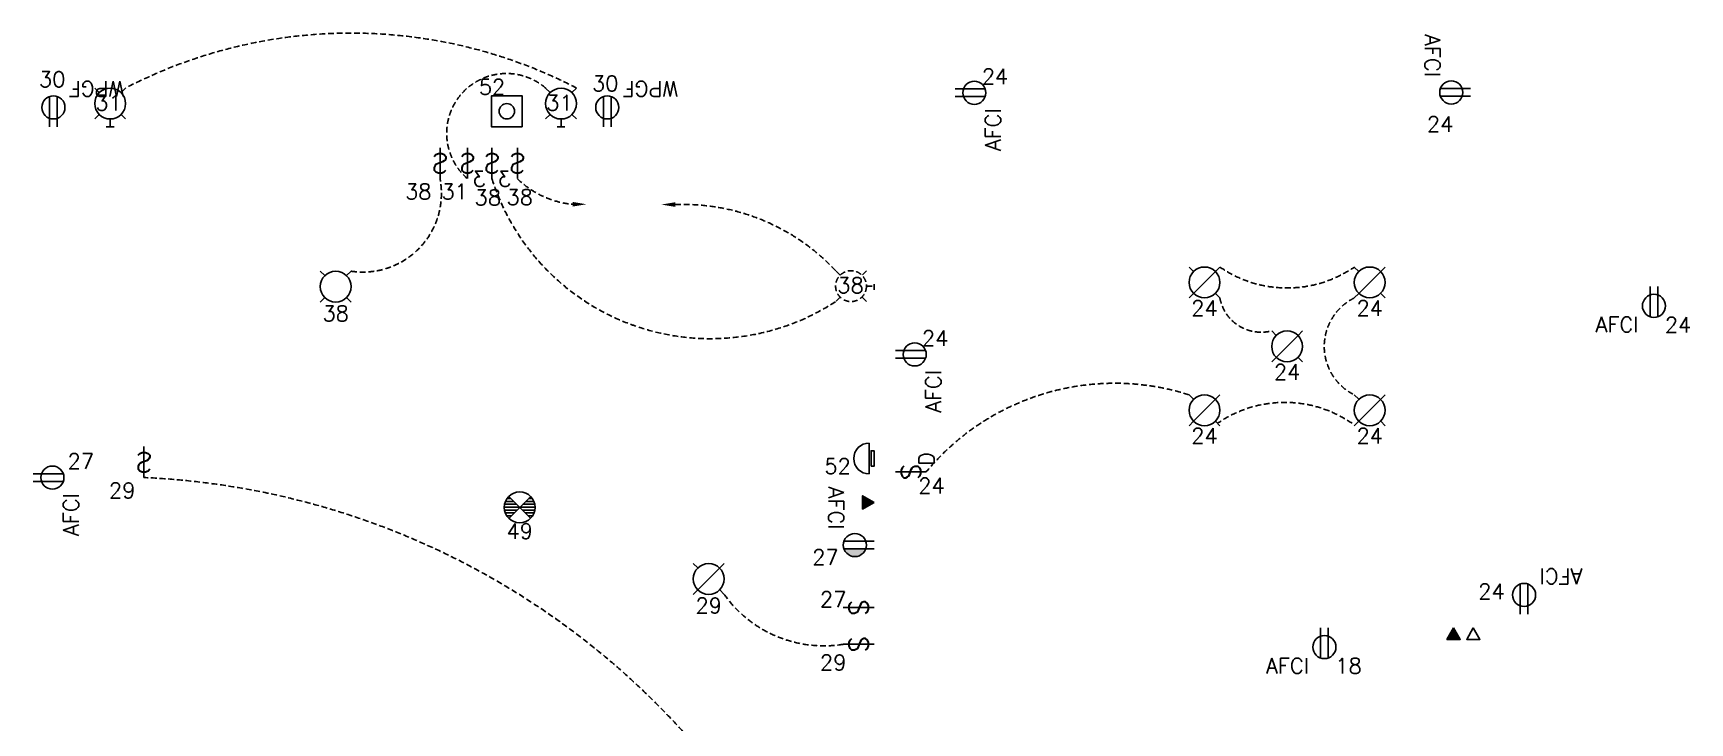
# Model space of a CAD drawing. Header units: millimetres. Extents: x -17301 to 96414, y -64549 to 30877.
# Drawn here: x 34407 to 45155, y 19033 to 23506 of the extents above; entities that cross this region are included whole.
import ezdxf
from ezdxf.enums import TextEntityAlignment as Align

# ---------------------------------------------------------------- set-up
doc = ezdxf.new("R2010")
doc.units = ezdxf.units.MM
doc.header["$LTSCALE"] = 150
doc.header["$MEASUREMENT"] = 0
doc.linetypes.add('HIDDEN', pattern=[0.375, 0.25, -0.125])
for name, color, linetype in [('E-DA-OUT-SYM', 6, 'Continuous'), ('E-FP-SYM', 1, 'Continuous'), ('E-NL-CLG-SYM', 5, 'Continuous'), ('E-NP-OUT-SYM', 3, 'Continuous'), ('E-NW-CTL-CCT', 5, 'HIDDEN'), ('E-PH-OUT-SYM', 6, 'Continuous'), ('E-SG-LVD-SYM', 6, 'Continuous')]:
    doc.layers.add(name, color=color, linetype=linetype)
doc.styles.add('ROMANS 100', font='romans.shx', dxfattribs={"height": 100})
doc.styles.add('ROMANS 125', font='romans.shx', dxfattribs={"height": 125})

# ---------------------------------------------------------------- blocks, each defined once
blk = doc.blocks.new('*U23')
blk.add_line((0, 0), (0, -200))
at = {"style": 'ROMANS 125'}
blk.add_text('S', height=125, dxfattribs=at).set_placement((0, -100), align=Align.MIDDLE_CENTER)
at = {"style": 'ROMANS 100'}
blk.add_text('D', height=100, dxfattribs=at).set_placement((39, -151), align=Align.TOP_LEFT)
blk.add_attdef('CIRCUIT', text='', height=100, dxfattribs=at).set_placement((1, -234), align=Align.TOP_CENTER)
at = {"style": 'ROMANS 100', "flags": 1}
for tag, p in [('ROOM', (1, -359)), ('SPECIAL', (1, -469))]:
    blk.add_attdef(tag, text='', height=100, dxfattribs=at).set_placement(p, align=Align.TOP_CENTER)
blk = doc.blocks.new('*U66')
for p, q in [((-100, 100), (-71, 71)), ((-100, 100), (-71, 71)), ((71, 71), (-71, -71)), ((100, 100), (71, 71)), ((100, 100), (71, 71)), ((-71, -71), (-100, -100)), ((-71, -71), (-100, -100)), ((71, -71), (100, -100)), ((71, -71), (100, -100))]:
    blk.add_line(p, q)
blk.add_circle((0, 0), 100)
blk.add_circle((0, 0), 100)
at = {"style": 'ROMANS 100'}
blk.add_attdef('CIRCUIT', text='', height=100, dxfattribs=at).set_placement((0, 0), align=Align.TOP_CENTER)
at = {"style": 'ROMANS 100', "flags": 1}
for tag, p in [('ROOM', (0, -125)), ('SPECIAL', (0, -235))]:
    blk.add_attdef(tag, text='', height=100, dxfattribs=at).set_placement(p, align=Align.TOP_CENTER)
blk = doc.blocks.new('*U83')
for p, q in [((-25, -196), (-25, 0)), ((-25, -196), (-25, 0)), ((25, -196), (25, 0))]:
    blk.add_line(p, q)
blk.add_circle((0, -125), 75)
at = {"style": 'ROMANS 100'}
blk.add_text('AFCI', height=100, dxfattribs=at).set_placement((-100, -196), align=Align.TOP_RIGHT)
blk.add_attdef('CIRCUIT', text='', height=100, dxfattribs=at).set_placement((229, -219), align=Align.TOP_CENTER)
at = {"style": 'ROMANS 100', "flags": 1}
for tag, p in [('ROOM', (229, -343)), ('SPECIAL', (229, -454))]:
    blk.add_attdef(tag, text='', height=100, dxfattribs=at).set_placement(p, align=Align.TOP_CENTER)
blk = doc.blocks.new('*U85')
h = blk.add_hatch(color=256)
h.dxf.hatch_style = 1
h.paths.add_polyline_path([(25, -196, 0.317837), (75, -125, 0.317837), (25, -54)])
for p, q in [((-25, -196), (-25, 0)), ((25, -196), (25, 0))]:
    blk.add_line(p, q)
blk.add_circle((0, -125), 75)
at = {"style": 'ROMANS 100'}
blk.add_text('AFCI', height=100, dxfattribs=at).set_placement((-100, -196), align=Align.TOP_RIGHT)
blk.add_attdef('CIRCUIT', text='', height=100, dxfattribs=at).set_placement((229, -219), align=Align.TOP_CENTER)
at = {"style": 'ROMANS 100', "flags": 1}
for tag, p in [('ROOM', (229, -343)), ('SPECIAL', (229, -454))]:
    blk.add_attdef(tag, text='', height=100, dxfattribs=at).set_placement(p, align=Align.TOP_CENTER)
blk = doc.blocks.new('*U20')
blk.add_line((0, 0), (0, -200))
at = {"style": 'ROMANS 125'}
blk.add_text('S', height=125, dxfattribs=at).set_placement((0, -100), align=Align.MIDDLE_CENTER)
at = {"style": 'ROMANS 100'}
blk.add_attdef('CIRCUIT', text='', height=100, dxfattribs=at).set_placement((1, -234), align=Align.TOP_CENTER)
at = {"style": 'ROMANS 100', "flags": 1}
for tag, p in [('ROOM', (1, -359)), ('SPECIAL', (1, -469))]:
    blk.add_attdef(tag, text='', height=100, dxfattribs=at).set_placement(p, align=Align.TOP_CENTER)
blk = doc.blocks.new('SWITCHES')
blk.add_line((0, 0), (0, -200))
at = {"style": 'ROMANS 125'}
blk.add_text('S', height=125, dxfattribs=at).set_placement((0, -100), align=Align.MIDDLE_CENTER)
at = {"style": 'ROMANS 100'}
blk.add_attdef('CIRCUIT', text='', height=100, dxfattribs=at).set_placement((1, -234), align=Align.TOP_CENTER)
at = {"style": 'ROMANS 100', "flags": 1}
for tag, p in [('ROOM', (1, -359)), ('SPECIAL', (1, -469))]:
    blk.add_attdef(tag, text='', height=100, dxfattribs=at).set_placement(p, align=Align.TOP_CENTER)
blk = doc.blocks.new('*U65')
for p, q in [((25, 150), (-25, 150)), ((0, 100), (0, 150)), ((0, 150), (25, 150)), ((-100, 100), (-71, 71)), ((100, 100), (71, 71)), ((-71, -71), (-100, -100)), ((71, -71), (100, -100))]:
    blk.add_line(p, q)
blk.add_circle((0, 0), 100)
at = {"style": 'ROMANS 100'}
blk.add_attdef('CIRCUIT', text='', height=100, dxfattribs=at).set_placement((0, 0), align=Align.TOP_CENTER)
at = {"style": 'ROMANS 100', "flags": 1}
for tag, p in [('ROOM', (0, -125)), ('SPECIAL', (0, -235))]:
    blk.add_attdef(tag, text='', height=100, dxfattribs=at).set_placement(p, align=Align.TOP_CENTER)
blk = doc.blocks.new('*U84')
for p, q in [((-25, -196), (-25, 0)), ((-25, -196), (-25, 0)), ((25, -196), (25, 0))]:
    blk.add_line(p, q)
blk.add_circle((0, -125), 75)
at = {"style": 'ROMANS 100'}
blk.add_text('WPGF', height=100, dxfattribs=at).set_placement((-100, -196), align=Align.TOP_RIGHT)
blk.add_attdef('CIRCUIT', text='', height=100, dxfattribs=at).set_placement((229, -219), align=Align.TOP_CENTER)
at = {"style": 'ROMANS 100', "flags": 1}
for tag, p in [('ROOM', (229, -343)), ('SPECIAL', (229, -454))]:
    blk.add_attdef(tag, text='', height=100, dxfattribs=at).set_placement(p, align=Align.TOP_CENTER)
blk = doc.blocks.new('*U21')
blk.add_line((0, 0), (0, -200))
blk.add_line((0, 0), (0, -200))
at = {"style": 'ROMANS 125'}
blk.add_text('S', height=125, dxfattribs=at).set_placement((0, -100), align=Align.MIDDLE_CENTER)
blk.add_text('S', height=125, dxfattribs=at).set_placement((0, -100), align=Align.MIDDLE_CENTER)
at = {"style": 'ROMANS 100'}
blk.add_text('3', height=100, dxfattribs=at).set_placement((39, -151), align=Align.TOP_LEFT)
blk.add_attdef('CIRCUIT', text='', height=100, dxfattribs=at).set_placement((1, -234), align=Align.TOP_CENTER)
at = {"style": 'ROMANS 100', "flags": 1}
for tag, p in [('ROOM', (1, -359)), ('SPECIAL', (1, -469))]:
    blk.add_attdef(tag, text='', height=100, dxfattribs=at).set_placement(p, align=Align.TOP_CENTER)
blk = doc.blocks.new('*U64')
for p, q in [((-100, 100), (-71, 71)), ((100, 100), (71, 71)), ((-71, -71), (-100, -100)), ((71, -71), (100, -100))]:
    blk.add_line(p, q)
blk.add_circle((0, 0), 100)
at = {"style": 'ROMANS 100'}
blk.add_attdef('CIRCUIT', text='', height=100, dxfattribs=at).set_placement((0, 0), align=Align.TOP_CENTER)
at = {"style": 'ROMANS 100', "flags": 1}
for tag, p in [('ROOM', (0, -125)), ('SPECIAL', (0, -235))]:
    blk.add_attdef(tag, text='', height=100, dxfattribs=at).set_placement(p, align=Align.TOP_CENTER)
blk = doc.blocks.new('SMOKE ALARM & CO DETECTOR')
h = blk.add_hatch()
h.set_pattern_fill('LINE', color=256, scale=150)
h.set_pattern_definition([(0, (-3038.077, -8218.569), (0, 18.75), [])])
h.paths.add_polyline_path([(-71, 71, 0.198912), (-100, 0, 0.198912), (-71, -71), (0, 0)])
h.paths.add_polyline_path([(0, 0), (71, -71, 0.198912), (100, 0, 0.198912), (71, 71)])
for p, q in [((-71, 71), (71, -71)), ((71, 71), (-71, -71))]:
    blk.add_line(p, q)
blk.add_circle((0, 0), 100)
at = {"style": 'ROMANS 100'}
blk.add_attdef('CIRCUIT', text='', height=100, dxfattribs=at).set_placement((0, -154), align=Align.MIDDLE_CENTER)
at = {"style": 'ROMANS 100', "flags": 1}
for tag, p in [('ROOM', (0, -273)), ('SPECIAL', (0, -389))]:
    blk.add_attdef(tag, text='', height=100, dxfattribs=at).set_placement(p, align=Align.MIDDLE_CENTER)
blk = doc.blocks.new('*U13')
blk.add_line((100, -32), (-100, -32))
blk.add_lwpolyline([(50, -20), (-50, -20), (-50, 0), (50, 0)], close=True)
blk.add_arc((0, -32), 100, 180, 0)
at = {"style": 'ROMANS 100'}
blk.add_attdef('CIRCUIT', text='', height=100, dxfattribs=at).set_placement((1, -225), align=Align.TOP_CENTER)
at = {"style": 'ROMANS 100', "flags": 1}
for tag, p in [('ROOM', (1, -377)), ('SPECIAL', (1, -530))]:
    blk.add_attdef(tag, text='', height=100, dxfattribs=at).set_placement(p, align=Align.TOP_CENTER)
blk = doc.blocks.new('*U14')
blk.add_lwpolyline([(-100, 0), (100, 0), (100, -200), (-100, -200)], close=True)
blk.add_circle((0, -100), 50)
at = {"style": 'ROMANS 100'}
blk.add_attdef('CIRCUIT', text='', height=100, dxfattribs=at).set_placement((1, -225), align=Align.TOP_CENTER)
at = {"style": 'ROMANS 100', "flags": 1}
for tag, p in [('ROOM', (1, -377)), ('SPECIAL', (1, -530))]:
    blk.add_attdef(tag, text='', height=100, dxfattribs=at).set_placement(p, align=Align.TOP_CENTER)
blk = doc.blocks.new('*U62')
blk.add_lwpolyline([(0, 0), (-43, -75), (43, -75)], close=True)
at = {"style": 'ROMANS 100', "flags": 1}
for tag, p in [('ROOM', (4, -97)), ('SPECIAL', (4, -207))]:
    blk.add_attdef(tag, text='', height=100, dxfattribs=at).set_placement(p, align=Align.TOP_CENTER)
blk = doc.blocks.new('COMMUNICATION')
h = blk.add_hatch(color=256)
h.dxf.hatch_style = 1
h.paths.add_polyline_path([(-43, -75), (43, -75), (0, 0)])
blk.add_lwpolyline([(0, 0), (-43, -75), (43, -75)], close=True)
at = {"style": 'ROMANS 100', "flags": 1}
for tag, p in [('ROOM', (4, -97)), ('SPECIAL', (4, -207))]:
    blk.add_attdef(tag, text='', height=100, dxfattribs=at).set_placement(p, align=Align.TOP_CENTER)

msp = doc.modelspace()

# ---------------------------------------------------------------- linework, layer by layer
at = {"layer": 'E-NW-CTL-CCT'}
for p, q in [((39643, 21935), (39613, 21965)), ((39813, 21965), (39784, 21935)), ((39813, 21865), (39863, 21865)), ((39863, 21840), (39863, 21890)), ((39863, 21865), (39863, 21840)), ((39643, 21794), (39613, 21765)), ((39813, 21765), (39784, 21794))]:
    msp.add_line(p, q, dxfattribs=at)
msp.add_circle((39713, 21865), 100, dxfattribs=at)
for centre, radius, start, end in [((36470, 20326), 3180, 62.6196, 117.3804), ((37478, 22856), 388, 49.0466, 229.282), ((36546, 22466), 510, 261.3862, 10.8717), ((38802, 23012), 1488, 197.5943, 303.0553), ((37961, 22980), 587, 225.4542, 264.7347), ((38624, 21042), 1353, 42.9905, 92.1533), ((42542, 22622), 769, 235.4409, 304.5591), ((42374, 21839), 273, 190.5957, 284.4053), ((43134, 21474), 351, 116.5207, 243.4793), ((41424, 19646), 1589, 72.3574, 140.3309), ((42527, 20342), 769, 55.4409, 124.5591), ((34898, 15606), 5023, 18.436, 87.3991), ((39537, 20325), 793, 215.3568, 279.1814)]:
    msp.add_arc(centre, radius, start, end, dxfattribs=at)
for points in [[(37907, 22411), (37907, 22381), (37997, 22396)], [(38573, 22379), (38573, 22409), (38483, 22394)]]:
    msp.add_solid(points, dxfattribs=at)

# ---------------------------------------------------------------- block references
at = {"layer": 'E-DA-OUT-SYM', "rotation": 270.0000000000005}
msp.add_blockref('COMMUNICATION', (39863, 20462), dxfattribs=at)
at = {"layer": 'E-DA-OUT-SYM'}
msp.add_blockref('COMMUNICATION', (43622, 19649), dxfattribs=at)
at = {"layer": 'E-FP-SYM'}
msp.add_blockref('SMOKE ALARM & CO DETECTOR', (37564, 20430), dxfattribs=at).add_auto_attribs({'CIRCUIT': '49'})
at = {"layer": 'E-NL-CLG-SYM'}
ref = msp.add_blockref('*U65', (34907, 23049), dxfattribs=dict(at, rotation=180))
ref.add_attrib('CIRCUIT', '31', dxfattribs={"layer": '0', "height": 100, "style": 'ROMANS 100'}).set_placement((34897, 23104), align=Align.TOP_CENTER)
ref = msp.add_blockref('*U65', (37832, 23049), dxfattribs=dict(at, rotation=180))
ref.add_attrib('CIRCUIT', '31', dxfattribs={"layer": '0', "height": 100, "style": 'ROMANS 100'}).set_placement((37822, 23104), align=Align.TOP_CENTER)
ref = msp.add_blockref('SWITCHES', (37047, 22762), dxfattribs=dict(at, xscale=-1))
ref.add_attrib('CIRCUIT', '38', dxfattribs={"layer": '0', "height": 100, "style": 'ROMANS 100'}).set_placement((36906, 22528), align=Align.TOP_CENTER)
ref = msp.add_blockref('SWITCHES', (37225, 22762), dxfattribs=dict(at, xscale=-1))
ref.add_attrib('CIRCUIT', '31', dxfattribs={"layer": '0', "height": 100, "style": 'ROMANS 100'}).set_placement((37142, 22528), align=Align.TOP_CENTER)
ref = msp.add_blockref('*U21', (37384, 22762), dxfattribs=dict(at, xscale=-1))
ref.add_attrib('CIRCUIT', '38', dxfattribs={"layer": '0', "height": 100, "style": 'ROMANS 100'}).set_placement((37357, 22490), align=Align.TOP_CENTER)
ref = msp.add_blockref('*U21', (37549, 22762), dxfattribs=dict(at, xscale=-1))
ref.add_attrib('CIRCUIT', '38', dxfattribs={"layer": '0', "height": 100, "style": 'ROMANS 100'}).set_placement((37564, 22492), align=Align.TOP_CENTER)
ref = msp.add_blockref('*U64', (36370, 21862), dxfattribs=at)
ref.add_attrib('CIRCUIT', '38', dxfattribs={"layer": '0', "height": 100, "style": 'ROMANS 100'}).set_placement((36370, 21738), align=Align.TOP_CENTER)
ref = msp.add_blockref('*U66', (42006, 21889), dxfattribs=at)
ref.add_attrib('CIRCUIT', '24', dxfattribs={"layer": '0', "height": 100, "style": 'ROMANS 100'}).set_placement((42006, 21772), align=Align.TOP_CENTER)
ref = msp.add_blockref('*U66', (43078, 21889), dxfattribs=at)
ref.add_attrib('CIRCUIT', '24', dxfattribs={"layer": '0', "height": 100, "style": 'ROMANS 100'}).set_placement((43078, 21772), align=Align.TOP_CENTER)
ref = msp.add_blockref('*U66', (42542, 21474), dxfattribs=at)
ref.add_attrib('CIRCUIT', '24', dxfattribs={"layer": '0', "height": 100, "style": 'ROMANS 100'}).set_placement((42542, 21358), align=Align.TOP_CENTER)
ref = msp.add_blockref('*U66', (42006, 21060), dxfattribs=at)
ref.add_attrib('CIRCUIT', '24', dxfattribs={"layer": '0', "height": 100, "style": 'ROMANS 100'}).set_placement((42006, 20944), align=Align.TOP_CENTER)
ref = msp.add_blockref('*U66', (43078, 21060), dxfattribs=at)
ref.add_attrib('CIRCUIT', '24', dxfattribs={"layer": '0', "height": 100, "style": 'ROMANS 100'}).set_placement((43078, 20944), align=Align.TOP_CENTER)
ref = msp.add_blockref('SWITCHES', (35126, 20824), dxfattribs=dict(at, xscale=-1, rotation=1.622701972792129e-11))
ref.add_attrib('CIRCUIT', '29', dxfattribs={"layer": '0', "height": 100, "style": 'ROMANS 100'}).set_placement((34985, 20590), align=Align.TOP_CENTER)
ref = msp.add_blockref('*U23', (40001, 20660), dxfattribs=dict(at, rotation=90.00000000000001))
ref.add_attrib('CIRCUIT', '24', dxfattribs={"layer": '0', "height": 100, "style": 'ROMANS 100'}).set_placement((40235, 20621), align=Align.TOP_CENTER)
ref = msp.add_blockref('*U66', (38790, 19966), dxfattribs=at)
ref.add_attrib('CIRCUIT', '29', dxfattribs={"layer": '0', "height": 100, "style": 'ROMANS 100'}).set_placement((38790, 19843), align=Align.TOP_CENTER)
ref = msp.add_blockref('*U20', (39863, 19542), dxfattribs=dict(at, rotation=270.0000000000005))
ref.add_attrib('CIRCUIT', '29', dxfattribs={"layer": '0', "height": 100, "style": 'ROMANS 100'}).set_placement((39597, 19474), align=Align.TOP_CENTER)
at = {"layer": 'E-NP-OUT-SYM'}
ref = msp.add_blockref('*U83', (43732, 23121), dxfattribs=dict(at, rotation=270))
ref.add_attrib('CIRCUIT', '24', dxfattribs={"layer": '0', "height": 100, "style": 'ROMANS 100'}).set_placement((43535, 22966), align=Align.TOP_CENTER)
ref = msp.add_blockref('*U84', (34539, 22899), dxfattribs=dict(at, rotation=180))
ref.add_attrib('CIRCUIT', '30', dxfattribs={"layer": '0', "height": 100, "style": 'ROMANS 100'}).set_placement((34531, 23256), align=Align.TOP_CENTER)
ref = msp.add_blockref('*U84', (38132, 22899), dxfattribs=dict(at, rotation=180))
ref.add_attrib('CIRCUIT', '30', dxfattribs={"layer": '0', "height": 100, "style": 'ROMANS 100'}).set_placement((38119, 23229), align=Align.TOP_CENTER)
ref = msp.add_blockref('*U83', (40388, 23119), dxfattribs=dict(at, rotation=90.00000000000001))
ref.add_attrib('CIRCUIT', '24', dxfattribs={"layer": '0', "height": 100, "style": 'ROMANS 100'}).set_placement((40647, 23275), align=Align.TOP_CENTER)
ref = msp.add_blockref('*U83', (44922, 21862), dxfattribs=at)
ref.add_attrib('CIRCUIT', '24', dxfattribs={"layer": '0', "height": 100, "style": 'ROMANS 100'}).set_placement((45078, 21664), align=Align.TOP_CENTER)
ref = msp.add_blockref('*U83', (40001, 21422), dxfattribs=dict(at, rotation=90.00000000000001))
ref.add_attrib('CIRCUIT', '24', dxfattribs={"layer": '0', "height": 100, "style": 'ROMANS 100'}).set_placement((40259, 21577), align=Align.TOP_CENTER)
ref = msp.add_blockref('*U83', (34407, 20623), dxfattribs=dict(at, rotation=90.00000000000001))
ref.add_attrib('CIRCUIT', '27', dxfattribs={"layer": '0', "height": 100, "style": 'ROMANS 100'}).set_placement((34717, 20779), align=Align.TOP_CENTER)
ref = msp.add_blockref('*U85', (39863, 20186), dxfattribs=dict(at, rotation=270.0000000000005))
ref.add_attrib('CIRCUIT', '27', dxfattribs={"layer": '0', "height": 100, "style": 'ROMANS 100'}).set_placement((39547, 20157), align=Align.TOP_CENTER)
ref = msp.add_blockref('*U83', (44079, 19737), dxfattribs=dict(at, rotation=180))
ref.add_attrib('CIRCUIT', '24', dxfattribs={"layer": '0', "height": 100, "style": 'ROMANS 100'}).set_placement((43868, 19935), align=Align.TOP_CENTER)
ref = msp.add_blockref('*U20', (39863, 19780), dxfattribs=dict(at, rotation=270.0000000000005))
ref.add_attrib('CIRCUIT', '27', dxfattribs={"layer": '0', "height": 100, "style": 'ROMANS 100'}).set_placement((39597, 19884), align=Align.TOP_CENTER)
ref = msp.add_blockref('*U83', (42784, 19649), dxfattribs=at)
ref.add_attrib('CIRCUIT', '18', dxfattribs={"layer": '0', "height": 100, "style": 'ROMANS 100'}).set_placement((42940, 19452), align=Align.TOP_CENTER)
at = {"layer": 'E-PH-OUT-SYM'}
msp.add_blockref('*U62', (43750, 19649), dxfattribs=at)
at = {"layer": 'E-SG-LVD-SYM'}
ref = msp.add_blockref('*U14', (37480, 22899), dxfattribs=dict(at, rotation=180))
ref.add_attrib('CIRCUIT', '52', dxfattribs={"layer": '0', "height": 100, "style": 'ROMANS 100'}).set_placement((37384, 23207), align=Align.TOP_CENTER)
ref = msp.add_blockref('*U13', (39863, 20747), dxfattribs=dict(at, rotation=270.0000000000005))
ref.add_attrib('CIRCUIT', '52', dxfattribs={"layer": '0', "height": 100, "style": 'ROMANS 100'}).set_placement((39626, 20747), align=Align.TOP_CENTER)

# ---------------------------------------------------------------- texts
at = {"layer": 'E-NW-CTL-CCT', "style": 'ROMANS 100'}
msp.add_text('38', height=100, dxfattribs=at).set_placement((39624, 21820))

doc.saveas('drawing.dxf')
